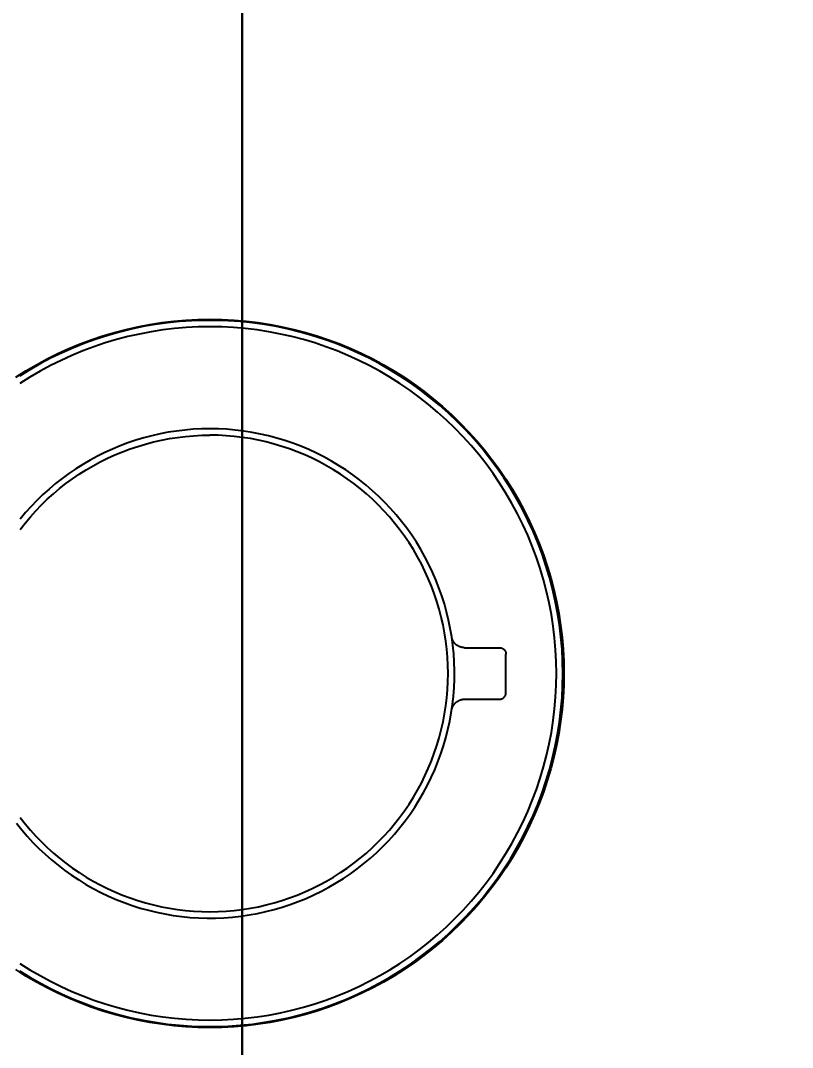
# Model space of a CAD drawing. Header units: metres. Extents: x 198 to 412, y -54 to 17.
# Drawn here: x 258.9542 to 259.0141, y -7.4753 to -7.3956 of the extents above; entities that cross this region are included whole.
import ezdxf

# ---------------------------------------------------------------- set-up
doc = ezdxf.new("R2010")
doc.units = ezdxf.units.M
doc.header["$LTSCALE"] = 10
for name, color, linetype in [('01', 1, 'Continuous'), ('TCOTA', 1, 'Continuous'), ('TM-REVEST', 252, 'Continuous')]:
    doc.layers.add(name, color=color, linetype=linetype)
doc.styles.add('ARIAL', font='arial.ttf')
doc.dimstyles.new('ST-COTA-25', dxfattribs={"dimscale": 0.25, "dimtxt": 0.18, "dimasz": 0.1, "dimexe": 0.18, "dimexo": 0.0625, "dimgap": 0.09, "dimtad": 1, "dimzin": 4, "dimdsep": 46, "dimtxsty": 'ARIAL', "dimblk1": 'COTA_N', "dimblk2": 'COTA_N', "dimsah": 1, "dimcen": 0.09, "dimclrd": 8, "dimclre": 8, "dimclrt": 1, "dimadec": 0, "dimazin": 0, "dimtfac": 1, "dimtix": 1, "dimtmove": 0, "dimatfit": 3, "dimldrblk": 'COTA_N', "dimfxl": 0.18, "dimtolj": 1, "dimtzin": 0, "dimarcsym": 0})

# ---------------------------------------------------------------- blocks, each defined once
blk = doc.blocks.new('juego de ducha california')
for p, q in [((493.248173, 11757.579126, 0), (493.249089, 11757.579333, 0)), ((493.249509, 11757.579335, 0), (493.248582, 11757.57914, 0)), ((493.249089, 11757.579333, 0), (493.250011, 11757.579508, 0)), ((493.250441, 11757.579498, 0), (493.249509, 11757.579335, 0)), ((493.250011, 11757.579508, 0), (493.250939, 11757.579652, 0)), ((493.251379, 11757.579628, 0), (493.250441, 11757.579498, 0)), ((493.250939, 11757.579652, 0), (493.251871, 11757.579764, 0)), ((493.251931, 11757.579187, 0), (493.251018, 11757.579077, 0)), ((493.25232, 11757.579726, 0), (493.251379, 11757.579628, 0)), ((493.251871, 11757.579764, 0), (493.252807, 11757.579844, 0)), ((493.252847, 11757.579265, 0), (493.251931, 11757.579187, 0)), ((493.253264, 11757.579791, 0), (493.25232, 11757.579726, 0)), ((493.252807, 11757.579844, 0), (493.253745, 11757.579892, 0)), ((493.253765, 11757.579312, 0), (493.252847, 11757.579265, 0)), ((493.25421, 11757.579824, 0), (493.253264, 11757.579791, 0)), ((493.253745, 11757.579892, 0), (493.254684, 11757.579908, 0)), ((493.254684, 11757.579328, 0), (493.253765, 11757.579312, 0)), ((493.255157, 11757.579824, 0), (493.25421, 11757.579824, 0)), ((493.254684, 11757.579908, 0), (493.255623, 11757.579892, 0)), ((493.255603, 11757.579312, 0), (493.254684, 11757.579328, 0)), ((493.256103, 11757.579791, 0), (493.255157, 11757.579824, 0)), ((493.256521, 11757.579265, 0), (493.255603, 11757.579312, 0)), ((493.255623, 11757.579892, 0), (493.25656, 11757.579844, 0)), ((493.257047, 11757.579726, 0), (493.256103, 11757.579791, 0)), ((493.257437, 11757.579187, 0), (493.256521, 11757.579265, 0)), ((493.25656, 11757.579844, 0), (493.257496, 11757.579764, 0)), ((493.257989, 11757.579628, 0), (493.257047, 11757.579726, 0)), ((493.258349, 11757.579077, 0), (493.257437, 11757.579187, 0)), ((493.257496, 11757.579764, 0), (493.258428, 11757.579652, 0)), ((493.258926, 11757.579498, 0), (493.257989, 11757.579628, 0)), ((493.258428, 11757.579652, 0), (493.259356, 11757.579508, 0)), ((493.259859, 11757.579335, 0), (493.258926, 11757.579498, 0)), ((493.259356, 11757.579508, 0), (493.260279, 11757.579333, 0)), ((493.260785, 11757.57914, 0), (493.259859, 11757.579335, 0)), ((493.260279, 11757.579333, 0), (493.261195, 11757.579126, 0)), ((493.245474, 11757.57832, 0), (493.246364, 11757.57862, 0)), ((493.246752, 11757.578656, 0), (493.245851, 11757.578366, 0)), ((493.246364, 11757.57862, 0), (493.247264, 11757.578888, 0)), ((493.247663, 11757.578914, 0), (493.246752, 11757.578656, 0)), ((493.247264, 11757.578888, 0), (493.248173, 11757.579126, 0)), ((493.24831, 11757.578562, 0), (493.247421, 11757.57833, 0)), ((493.248582, 11757.57914, 0), (493.247663, 11757.578914, 0)), ((493.249207, 11757.578765, 0), (493.24831, 11757.578562, 0)), ((493.25011, 11757.578936, 0), (493.249207, 11757.578765, 0)), ((493.251018, 11757.579077, 0), (493.25011, 11757.578936, 0)), ((493.259258, 11757.578936, 0), (493.258349, 11757.579077, 0)), ((493.260161, 11757.578765, 0), (493.259258, 11757.578936, 0)), ((493.261057, 11757.578562, 0), (493.260161, 11757.578765, 0)), ((493.261704, 11757.578914, 0), (493.260785, 11757.57914, 0)), ((493.261946, 11757.57833, 0), (493.261057, 11757.578562, 0)), ((493.261195, 11757.579126, 0), (493.262103, 11757.578888, 0)), ((493.262615, 11757.578656, 0), (493.261704, 11757.578914, 0)), ((493.262103, 11757.578888, 0), (493.263003, 11757.57862, 0)), ((493.263516, 11757.578366, 0), (493.262615, 11757.578656, 0)), ((493.263003, 11757.57862, 0), (493.263893, 11757.57832, 0)), ((493.242873, 11757.577243, 0), (493.243728, 11757.577631, 0)), ((493.244081, 11757.577695, 0), (493.243215, 11757.577314, 0)), ((493.243728, 11757.577631, 0), (493.244595, 11757.577991, 0)), ((493.24496, 11757.578046, 0), (493.244081, 11757.577695, 0)), ((493.244595, 11757.577991, 0), (493.245474, 11757.57832, 0)), ((493.245669, 11757.577774, 0), (493.244808, 11757.577451, 0)), ((493.245851, 11757.578366, 0), (493.24496, 11757.578046, 0)), ((493.24654, 11757.578067, 0), (493.245669, 11757.577774, 0)), ((493.247421, 11757.57833, 0), (493.24654, 11757.578067, 0)), ((493.262827, 11757.578067, 0), (493.261946, 11757.57833, 0)), ((493.263698, 11757.577774, 0), (493.262827, 11757.578067, 0)), ((493.264407, 11757.578046, 0), (493.263516, 11757.578366, 0)), ((493.264559, 11757.577451, 0), (493.263698, 11757.577774, 0)), ((493.263893, 11757.57832, 0), (493.264772, 11757.577991, 0)), ((493.265286, 11757.577695, 0), (493.264407, 11757.578046, 0)), ((493.264772, 11757.577991, 0), (493.26564, 11757.577631, 0)), ((493.266152, 11757.577314, 0), (493.265286, 11757.577695, 0)), ((493.26564, 11757.577631, 0), (493.266494, 11757.577243, 0)), ((493.241206, 11757.576379, 0), (493.242032, 11757.576825, 0)), ((493.242362, 11757.576903, 0), (493.241524, 11757.576463, 0)), ((493.242032, 11757.576825, 0), (493.242873, 11757.577243, 0)), ((493.243215, 11757.577314, 0), (493.242362, 11757.576903, 0)), ((493.243959, 11757.577099, 0), (493.243122, 11757.576719, 0)), ((493.244808, 11757.577451, 0), (493.243959, 11757.577099, 0)), ((493.265408, 11757.577099, 0), (493.264559, 11757.577451, 0)), ((493.266245, 11757.576719, 0), (493.265408, 11757.577099, 0)), ((493.267005, 11757.576903, 0), (493.266152, 11757.577314, 0)), ((493.266494, 11757.577243, 0), (493.267335, 11757.576825, 0)), ((493.267843, 11757.576463, 0), (493.267005, 11757.576903, 0)), ((493.267335, 11757.576825, 0), (493.268162, 11757.576379, 0)), ((493.240701, 11757.575995, 0), (493.239896, 11757.575498, 0)), ((493.240395, 11757.575905, 0), (493.241206, 11757.576379, 0)), ((493.241524, 11757.576463, 0), (493.240701, 11757.575995, 0)), ((493.242299, 11757.57631, 0), (493.24149, 11757.575873, 0)), ((493.243122, 11757.576719, 0), (493.242299, 11757.57631, 0)), ((493.267068, 11757.57631, 0), (493.266245, 11757.576719, 0)), ((493.267877, 11757.575873, 0), (493.267068, 11757.57631, 0)), ((493.268666, 11757.575995, 0), (493.267843, 11757.576463, 0)), ((493.268162, 11757.576379, 0), (493.268972, 11757.575905, 0)), ((493.269472, 11757.575498, 0), (493.268666, 11757.575995, 0)), ((493.239601, 11757.575403, 0), (493.240395, 11757.575905, 0)), ((493.240697, 11757.575409, 0), (493.239919, 11757.574918, 0)), ((493.24149, 11757.575873, 0), (493.240697, 11757.575409, 0)), ((493.268671, 11757.575409, 0), (493.267877, 11757.575873, 0)), ((493.269448, 11757.574918, 0), (493.268671, 11757.575409, 0)), ((493.268972, 11757.575905, 0), (493.269766, 11757.575403, 0)), ((493.27026, 11757.574974, 0), (493.269472, 11757.575498, 0)), ((493.269766, 11757.575403, 0), (493.270542, 11757.574875, 0)), ((493.270208, 11757.574401, 0), (493.269448, 11757.574918, 0)), ((493.270949, 11757.573858, 0), (493.270208, 11757.574401, 0)), ((493.271029, 11757.574423, 0), (493.27026, 11757.574974, 0)), ((493.270542, 11757.574875, 0), (493.2713, 11757.57432, 0)), ((493.27178, 11757.573846, 0), (493.271029, 11757.574423, 0)), ((493.271672, 11757.57329, 0), (493.270949, 11757.573858, 0)), ((493.2713, 11757.57432, 0), (493.272039, 11757.57374, 0)), ((493.272509, 11757.573243, 0), (493.27178, 11757.573846, 0)), ((493.272039, 11757.57374, 0), (493.272757, 11757.573135, 0)), ((493.272375, 11757.572698, 0), (493.271672, 11757.57329, 0)), ((493.273218, 11757.572615, 0), (493.272509, 11757.573243, 0)), ((493.272757, 11757.573135, 0), (493.273454, 11757.572506, 0)), ((493.273058, 11757.572082, 0), (493.272375, 11757.572698, 0)), ((493.273719, 11757.571443, 0), (493.273058, 11757.572082, 0)), ((493.273904, 11757.571963, 0), (493.273218, 11757.572615, 0)), ((493.273454, 11757.572506, 0), (493.274129, 11757.571854, 0)), ((493.252096, 11757.571231, 0), (493.251455, 11757.571132, 0)), ((493.252741, 11757.571309, 0), (493.252096, 11757.571231, 0)), ((493.253387, 11757.571364, 0), (493.252741, 11757.571309, 0)), ((493.254035, 11757.571397, 0), (493.253387, 11757.571364, 0)), ((493.254684, 11757.571408, 0), (493.254035, 11757.571397, 0)), ((493.255342, 11757.571397, 0), (493.254684, 11757.571408, 0)), ((493.255999, 11757.571363, 0), (493.255342, 11757.571397, 0)), ((493.256655, 11757.571306, 0), (493.255999, 11757.571363, 0)), ((493.257309, 11757.571226, 0), (493.256655, 11757.571306, 0)), ((493.257959, 11757.571124, 0), (493.257309, 11757.571226, 0)), ((493.274358, 11757.570782, 0), (493.273719, 11757.571443, 0)), ((493.274568, 11757.571288, 0), (493.273904, 11757.571963, 0)), ((493.274129, 11757.571854, 0), (493.274782, 11757.571178, 0)), ((493.275208, 11757.570591, 0), (493.274568, 11757.571288, 0)), ((493.248936, 11757.570518, 0), (493.248321, 11757.570311, 0)), ((493.249557, 11757.570704, 0), (493.248936, 11757.570518, 0)), ((493.250185, 11757.570868, 0), (493.249557, 11757.570704, 0)), ((493.250818, 11757.571011, 0), (493.250185, 11757.570868, 0)), ((493.250303, 11757.570382, 0), (493.25092, 11757.570521, 0)), ((493.251455, 11757.571132, 0), (493.250818, 11757.571011, 0)), ((493.25092, 11757.570521, 0), (493.25154, 11757.570639, 0)), ((493.25154, 11757.570639, 0), (493.252165, 11757.570736, 0)), ((493.252165, 11757.570736, 0), (493.252792, 11757.570811, 0)), ((493.252792, 11757.570811, 0), (493.253421, 11757.570865, 0)), ((493.253421, 11757.570865, 0), (493.254052, 11757.570897, 0)), ((493.254052, 11757.570897, 0), (493.254684, 11757.570908, 0)), ((493.255315, 11757.570897, 0), (493.254684, 11757.570908, 0)), ((493.255946, 11757.570865, 0), (493.255315, 11757.570897, 0)), ((493.256576, 11757.570811, 0), (493.255946, 11757.570865, 0)), ((493.257203, 11757.570736, 0), (493.256576, 11757.570811, 0)), ((493.257827, 11757.570639, 0), (493.257203, 11757.570736, 0)), ((493.258448, 11757.570521, 0), (493.257827, 11757.570639, 0)), ((493.258605, 11757.570999, 0), (493.257959, 11757.571124, 0)), ((493.259064, 11757.570382, 0), (493.258448, 11757.570521, 0)), ((493.259247, 11757.570852, 0), (493.258605, 11757.570999, 0)), ((493.259883, 11757.570683, 0), (493.259247, 11757.570852, 0)), ((493.260513, 11757.570492, 0), (493.259883, 11757.570683, 0)), ((493.261136, 11757.570279, 0), (493.260513, 11757.570492, 0)), ((493.274973, 11757.5701, 0), (493.274358, 11757.570782, 0)), ((493.274782, 11757.571178, 0), (493.275411, 11757.570481, 0)), ((493.275823, 11757.569872, 0), (493.275208, 11757.570591, 0)), ((493.275411, 11757.570481, 0), (493.276016, 11757.569763, 0)), ((493.247114, 11757.569835, 0), (493.246523, 11757.569567, 0)), ((493.247713, 11757.570083, 0), (493.247114, 11757.569835, 0)), ((493.247313, 11757.569377, 0), (493.247897, 11757.569618, 0)), ((493.248321, 11757.570311, 0), (493.247713, 11757.570083, 0)), ((493.247897, 11757.569618, 0), (493.248488, 11757.56984, 0)), ((493.248488, 11757.56984, 0), (493.249087, 11757.570041, 0)), ((493.249087, 11757.570041, 0), (493.249692, 11757.570222, 0)), ((493.249692, 11757.570222, 0), (493.250303, 11757.570382, 0)), ((493.259675, 11757.570222, 0), (493.259064, 11757.570382, 0)), ((493.26028, 11757.570041, 0), (493.259675, 11757.570222, 0)), ((493.260879, 11757.56984, 0), (493.26028, 11757.570041, 0)), ((493.26147, 11757.569618, 0), (493.260879, 11757.56984, 0)), ((493.261751, 11757.570045, 0), (493.261136, 11757.570279, 0)), ((493.262054, 11757.569377, 0), (493.26147, 11757.569618, 0)), ((493.262358, 11757.569789, 0), (493.261751, 11757.570045, 0)), ((493.262956, 11757.569513, 0), (493.262358, 11757.569789, 0)), ((493.275566, 11757.569397, 0), (493.274973, 11757.5701, 0)), ((493.276413, 11757.569131, 0), (493.275823, 11757.569872, 0)), ((493.276016, 11757.569763, 0), (493.276596, 11757.569025, 0)), ((493.245372, 11757.56897, 0), (493.244812, 11757.568642, 0)), ((493.245942, 11757.569278, 0), (493.245372, 11757.56897, 0)), ((493.245617, 11757.568534, 0), (493.246172, 11757.568834, 0)), ((493.246523, 11757.569567, 0), (493.245942, 11757.569278, 0)), ((493.246172, 11757.568834, 0), (493.246738, 11757.569115, 0)), ((493.246738, 11757.569115, 0), (493.247313, 11757.569377, 0)), ((493.262629, 11757.569115, 0), (493.262054, 11757.569377, 0)), ((493.263195, 11757.568834, 0), (493.262629, 11757.569115, 0)), ((493.263543, 11757.569216, 0), (493.262956, 11757.569513, 0)), ((493.263751, 11757.568534, 0), (493.263195, 11757.568834, 0)), ((493.26412, 11757.568899, 0), (493.263543, 11757.569216, 0)), ((493.264686, 11757.568562, 0), (493.26412, 11757.568899, 0)), ((493.276133, 11757.568674, 0), (493.275566, 11757.569397, 0)), ((493.276977, 11757.568371, 0), (493.276413, 11757.569131, 0)), ((493.276596, 11757.569025, 0), (493.27715, 11757.568267, 0)), ((493.244263, 11757.568296, 0), (493.243727, 11757.567931, 0)), ((493.244812, 11757.568642, 0), (493.244263, 11757.568296, 0)), ((493.244537, 11757.567878, 0), (493.245071, 11757.568215, 0)), ((493.245071, 11757.568215, 0), (493.245617, 11757.568534, 0)), ((493.264296, 11757.568215, 0), (493.263751, 11757.568534, 0)), ((493.26483, 11757.567878, 0), (493.264296, 11757.568215, 0)), ((493.265239, 11757.568206, 0), (493.264686, 11757.568562, 0)), ((493.26578, 11757.567831, 0), (493.265239, 11757.568206, 0)), ((493.276676, 11757.567932, 0), (493.276133, 11757.568674, 0)), ((493.277515, 11757.567592, 0), (493.276977, 11757.568371, 0)), ((493.27715, 11757.568267, 0), (493.277679, 11757.567491, 0)), ((493.243203, 11757.567547, 0), (493.242693, 11757.567147, 0)), ((493.243727, 11757.567931, 0), (493.243203, 11757.567547, 0)), ((493.243505, 11757.567149, 0), (493.244015, 11757.567522, 0)), ((493.244015, 11757.567522, 0), (493.244537, 11757.567878, 0)), ((493.265352, 11757.567522, 0), (493.26483, 11757.567878, 0)), ((493.265862, 11757.567149, 0), (493.265352, 11757.567522, 0)), ((493.266308, 11757.567437, 0), (493.26578, 11757.567831, 0)), ((493.266822, 11757.567025, 0), (493.266308, 11757.567437, 0)), ((493.277193, 11757.567172, 0), (493.276676, 11757.567932, 0)), ((493.278026, 11757.566795, 0), (493.277515, 11757.567592, 0)), ((493.277679, 11757.567491, 0), (493.27818, 11757.566697, 0)), ((493.242197, 11757.566729, 0), (493.241715, 11757.566294, 0)), ((493.242693, 11757.567147, 0), (493.242197, 11757.566729, 0)), ((493.242525, 11757.566352, 0), (493.243009, 11757.566759, 0)), ((493.243009, 11757.566759, 0), (493.243505, 11757.567149, 0)), ((493.266359, 11757.566759, 0), (493.265862, 11757.567149, 0)), ((493.266842, 11757.566352, 0), (493.266359, 11757.566759, 0)), ((493.267321, 11757.566596, 0), (493.266822, 11757.567025, 0)), ((493.267805, 11757.56615, 0), (493.267321, 11757.566596, 0)), ((493.277684, 11757.566395, 0), (493.277193, 11757.567172, 0)), ((493.278508, 11757.565981, 0), (493.278026, 11757.566795, 0)), ((493.27818, 11757.566697, 0), (493.278654, 11757.565886, 0)), ((493.241249, 11757.565843, 0), (493.240798, 11757.565377, 0)), ((493.241715, 11757.566294, 0), (493.241249, 11757.565843, 0)), ((493.241602, 11757.56549, 0), (493.242056, 11757.565929, 0)), ((493.242056, 11757.565929, 0), (493.242525, 11757.566352, 0)), ((493.267311, 11757.565929, 0), (493.266842, 11757.566352, 0)), ((493.267765, 11757.56549, 0), (493.267311, 11757.565929, 0)), ((493.268273, 11757.565687, 0), (493.267805, 11757.56615, 0)), ((493.268725, 11757.565208, 0), (493.268273, 11757.565687, 0)), ((493.278148, 11757.565602, 0), (493.277684, 11757.566395, 0)), ((493.278963, 11757.565151, 0), (493.278508, 11757.565981, 0)), ((493.278654, 11757.565886, 0), (493.2791, 11757.56506, 0)), ((493.240363, 11757.564895, 0), (493.239945, 11757.564399, 0)), ((493.240798, 11757.565377, 0), (493.240363, 11757.564895, 0)), ((493.24074, 11757.564566, 0), (493.241163, 11757.565035, 0)), ((493.241163, 11757.565035, 0), (493.241602, 11757.56549, 0)), ((493.268204, 11757.565035, 0), (493.267765, 11757.56549, 0)), ((493.268627, 11757.564566, 0), (493.268204, 11757.565035, 0)), ((493.26916, 11757.564714, 0), (493.268725, 11757.565208, 0)), ((493.278585, 11757.564793, 0), (493.278148, 11757.565602, 0)), ((493.279388, 11757.564305, 0), (493.278963, 11757.565151, 0)), ((493.2791, 11757.56506, 0), (493.279518, 11757.564219, 0)), ((493.239943, 11757.563587, 0), (493.240333, 11757.564083, 0)), ((493.240333, 11757.564083, 0), (493.24074, 11757.564566, 0)), ((493.269034, 11757.564083, 0), (493.268627, 11757.564566, 0)), ((493.269425, 11757.563587, 0), (493.269034, 11757.564083, 0)), ((493.269577, 11757.564205, 0), (493.26916, 11757.564714, 0)), ((493.269977, 11757.563682, 0), (493.269577, 11757.564205, 0)), ((493.278994, 11757.56397, 0), (493.278585, 11757.564793, 0)), ((493.279784, 11757.563445, 0), (493.279388, 11757.564305, 0)), ((493.279518, 11757.564219, 0), (493.279907, 11757.563364, 0)), ((493.269798, 11757.563077, 0), (493.269425, 11757.563587, 0)), ((493.270359, 11757.563146, 0), (493.269977, 11757.563682, 0)), ((493.279375, 11757.563133, 0), (493.278994, 11757.56397, 0)), ((493.28015, 11757.562572, 0), (493.279784, 11757.563445, 0)), ((493.279907, 11757.563364, 0), (493.280266, 11757.562497, 0)), ((493.270153, 11757.562554, 0), (493.269798, 11757.563077, 0)), ((493.27049, 11757.56202, 0), (493.270153, 11757.562554, 0)), ((493.270721, 11757.562596, 0), (493.270359, 11757.563146, 0)), ((493.271064, 11757.562035, 0), (493.270721, 11757.562596, 0)), ((493.279726, 11757.562284, 0), (493.279375, 11757.563133, 0)), ((493.280485, 11757.561687, 0), (493.28015, 11757.562572, 0)), ((493.280266, 11757.562497, 0), (493.280596, 11757.561617, 0)), ((493.270809, 11757.561475, 0), (493.27049, 11757.56202, 0)), ((493.271388, 11757.561461, 0), (493.271064, 11757.562035, 0)), ((493.280049, 11757.561423, 0), (493.279726, 11757.562284, 0)), ((493.28079, 11757.560791, 0), (493.280485, 11757.561687, 0)), ((493.27111, 11757.560919, 0), (493.270809, 11757.561475, 0)), ((493.271391, 11757.560354, 0), (493.27111, 11757.560919, 0)), ((493.271692, 11757.560877, 0), (493.271388, 11757.561461, 0)), ((493.271975, 11757.560283, 0), (493.271692, 11757.560877, 0)), ((493.280342, 11757.560552, 0), (493.280049, 11757.561423, 0)), ((493.280596, 11757.561617, 0), (493.280895, 11757.560727, 0)), ((493.271652, 11757.559779, 0), (493.271391, 11757.560354, 0)), ((493.272237, 11757.559679, 0), (493.271975, 11757.560283, 0)), ((493.280605, 11757.559671, 0), (493.280342, 11757.560552, 0)), ((493.281064, 11757.559885, 0), (493.28079, 11757.560791, 0)), ((493.280895, 11757.560727, 0), (493.281164, 11757.559828, 0)), ((493.271894, 11757.559195, 0), (493.271652, 11757.559779, 0)), ((493.272479, 11757.559067, 0), (493.272237, 11757.559679, 0)), ((493.280838, 11757.558782, 0), (493.280605, 11757.559671, 0)), ((493.281307, 11757.55897, 0), (493.281064, 11757.559885, 0)), ((493.281164, 11757.559828, 0), (493.281402, 11757.558919, 0)), ((493.272115, 11757.558603, 0), (493.271894, 11757.559195, 0)), ((493.272317, 11757.558005, 0), (493.272115, 11757.558603, 0)), ((493.272699, 11757.558446, 0), (493.272479, 11757.559067, 0)), ((493.272897, 11757.557818, 0), (493.272699, 11757.558446, 0)), ((493.28104, 11757.557885, 0), (493.280838, 11757.558782, 0)), ((493.281517, 11757.558047, 0), (493.281307, 11757.55897, 0)), ((493.281402, 11757.558919, 0), (493.281608, 11757.558003, 0)), ((493.272498, 11757.557399, 0), (493.272317, 11757.558005, 0)), ((493.273074, 11757.557184, 0), (493.272897, 11757.557818, 0)), ((493.281212, 11757.556982, 0), (493.28104, 11757.557885, 0)), ((493.281696, 11757.557118, 0), (493.281517, 11757.558047, 0)), ((493.281608, 11757.558003, 0), (493.281784, 11757.557081, 0)), ((493.272658, 11757.556788, 0), (493.272498, 11757.557399, 0)), ((493.273228, 11757.556544, 0), (493.273074, 11757.557184, 0)), ((493.281353, 11757.556074, 0), (493.281212, 11757.556982, 0)), ((493.281842, 11757.556183, 0), (493.281696, 11757.557118, 0)), ((493.281784, 11757.557081, 0), (493.281928, 11757.556153, 0)), ((493.272797, 11757.556172, 0), (493.272658, 11757.556788, 0)), ((493.272915, 11757.555551, 0), (493.272797, 11757.556172, 0)), ((493.27336, 11757.555899, 0), (493.273228, 11757.556544, 0)), ((493.281462, 11757.555161, 0), (493.281353, 11757.556074, 0)), ((493.281956, 11757.555243, 0), (493.281842, 11757.556183, 0)), ((493.281928, 11757.556153, 0), (493.282039, 11757.55522, 0)), ((493.273011, 11757.554927, 0), (493.272915, 11757.555551, 0)), ((493.27347, 11757.55525, 0), (493.27336, 11757.555899, 0)), ((493.273087, 11757.5543, 0), (493.273011, 11757.554927, 0)), ((493.273557, 11757.554598, 0), (493.27347, 11757.55525, 0)), ((493.273483, 11757.555184, 0), (493.273476, 11757.555218, 0)), ((493.273491, 11757.555151, 0), (493.273483, 11757.555184, 0)), ((493.273501, 11757.555117, 0), (493.273491, 11757.555151, 0)), ((493.273511, 11757.555085, 0), (493.273501, 11757.555117, 0)), ((493.273523, 11757.555052, 0), (493.273511, 11757.555085, 0)), ((493.273536, 11757.55502, 0), (493.273523, 11757.555052, 0)), ((493.27355, 11757.554989, 0), (493.273536, 11757.55502, 0)), ((493.273565, 11757.554958, 0), (493.27355, 11757.554989, 0)), ((493.273622, 11757.553943, 0), (493.273557, 11757.554598, 0)), ((493.273581, 11757.554927, 0), (493.273565, 11757.554958, 0)), ((493.273598, 11757.554897, 0), (493.273581, 11757.554927, 0)), ((493.273616, 11757.554868, 0), (493.273598, 11757.554897, 0)), ((493.273635, 11757.554839, 0), (493.273616, 11757.554868, 0)), ((493.273655, 11757.554811, 0), (493.273635, 11757.554839, 0)), ((493.273676, 11757.554784, 0), (493.273655, 11757.554811, 0)), ((493.273698, 11757.554757, 0), (493.273676, 11757.554784, 0)), ((493.273721, 11757.554731, 0), (493.273698, 11757.554757, 0)), ((493.273745, 11757.554706, 0), (493.273721, 11757.554731, 0)), ((493.273769, 11757.554682, 0), (493.273745, 11757.554706, 0)), ((493.273795, 11757.554659, 0), (493.273769, 11757.554682, 0)), ((493.273821, 11757.554637, 0), (493.273795, 11757.554659, 0)), ((493.273848, 11757.554615, 0), (493.273821, 11757.554637, 0)), ((493.273876, 11757.554595, 0), (493.273848, 11757.554615, 0)), ((493.273904, 11757.554575, 0), (493.273876, 11757.554595, 0)), ((493.273933, 11757.554557, 0), (493.273904, 11757.554575, 0)), ((493.273963, 11757.554539, 0), (493.273933, 11757.554557, 0)), ((493.273993, 11757.554522, 0), (493.273963, 11757.554539, 0)), ((493.274024, 11757.554507, 0), (493.273993, 11757.554522, 0)), ((493.274055, 11757.554493, 0), (493.274024, 11757.554507, 0)), ((493.274087, 11757.554479, 0), (493.274055, 11757.554493, 0)), ((493.274119, 11757.554467, 0), (493.274087, 11757.554479, 0)), ((493.274152, 11757.554456, 0), (493.274119, 11757.554467, 0)), ((493.274185, 11757.554446, 0), (493.274152, 11757.554456, 0)), ((493.281541, 11757.554245, 0), (493.281462, 11757.555161, 0)), ((493.282038, 11757.5543, 0), (493.281956, 11757.555243, 0)), ((493.282039, 11757.55522, 0), (493.28212, 11757.554285, 0)), ((493.273141, 11757.553671, 0), (493.273087, 11757.5543, 0)), ((493.273173, 11757.55304, 0), (493.273141, 11757.553671, 0)), ((493.273663, 11757.553286, 0), (493.273622, 11757.553943, 0)), ((493.274218, 11757.554437, 0), (493.274185, 11757.554446, 0)), ((493.274252, 11757.554429, 0), (493.274218, 11757.554437, 0)), ((493.274286, 11757.554423, 0), (493.274252, 11757.554429, 0)), ((493.27432, 11757.554418, 0), (493.274286, 11757.554423, 0)), ((493.274354, 11757.554413, 0), (493.27432, 11757.554418, 0)), ((493.274388, 11757.554411, 0), (493.274354, 11757.554413, 0)), ((493.274423, 11757.554409, 0), (493.274388, 11757.554411, 0)), ((493.274457, 11757.554408, 0), (493.274423, 11757.554409, 0)), ((493.274457, 11757.554408, 0), (493.277184, 11757.554408, 0)), ((493.277184, 11757.554408, 0), (493.277201, 11757.554408, 0)), ((493.277201, 11757.554408, 0), (493.277218, 11757.554407, 0)), ((493.277218, 11757.554407, 0), (493.277235, 11757.554406, 0)), ((493.277235, 11757.554406, 0), (493.277252, 11757.554403, 0)), ((493.277252, 11757.554403, 0), (493.277269, 11757.554401, 0)), ((493.277269, 11757.554401, 0), (493.277285, 11757.554398, 0)), ((493.277285, 11757.554398, 0), (493.277302, 11757.554394, 0)), ((493.277302, 11757.554394, 0), (493.277319, 11757.55439, 0)), ((493.277319, 11757.55439, 0), (493.277335, 11757.554385, 0)), ((493.277335, 11757.554385, 0), (493.277351, 11757.554379, 0)), ((493.277351, 11757.554379, 0), (493.277367, 11757.554373, 0)), ((493.277367, 11757.554373, 0), (493.277383, 11757.554367, 0)), ((493.277383, 11757.554367, 0), (493.277398, 11757.55436, 0)), ((493.277398, 11757.55436, 0), (493.277414, 11757.554352, 0)), ((493.277414, 11757.554352, 0), (493.277429, 11757.554344, 0)), ((493.277429, 11757.554344, 0), (493.277443, 11757.554335, 0)), ((493.277443, 11757.554335, 0), (493.277458, 11757.554326, 0)), ((493.277458, 11757.554326, 0), (493.277472, 11757.554317, 0)), ((493.277472, 11757.554317, 0), (493.277486, 11757.554307, 0)), ((493.277486, 11757.554307, 0), (493.277499, 11757.554296, 0)), ((493.277499, 11757.554296, 0), (493.277512, 11757.554285, 0)), ((493.277512, 11757.554285, 0), (493.277525, 11757.554274, 0)), ((493.277525, 11757.554274, 0), (493.277537, 11757.554262, 0)), ((493.277537, 11757.554262, 0), (493.277549, 11757.554249, 0)), ((493.277549, 11757.554249, 0), (493.27756, 11757.554237, 0)), ((493.27756, 11757.554237, 0), (493.277571, 11757.554224, 0)), ((493.277571, 11757.554224, 0), (493.277582, 11757.55421, 0)), ((493.277582, 11757.55421, 0), (493.277592, 11757.554196, 0)), ((493.277592, 11757.554196, 0), (493.277602, 11757.554182, 0)), ((493.277602, 11757.554182, 0), (493.277611, 11757.554168, 0)), ((493.277611, 11757.554168, 0), (493.277619, 11757.554153, 0)), ((493.277619, 11757.554153, 0), (493.277628, 11757.554138, 0)), ((493.277628, 11757.554138, 0), (493.277635, 11757.554123, 0)), ((493.277635, 11757.554123, 0), (493.277642, 11757.554107, 0)), ((493.277642, 11757.554107, 0), (493.277649, 11757.554092, 0)), ((493.277649, 11757.554092, 0), (493.277655, 11757.554076, 0)), ((493.277655, 11757.554076, 0), (493.27766, 11757.554059, 0)), ((493.27766, 11757.554059, 0), (493.277665, 11757.554043, 0)), ((493.277665, 11757.554043, 0), (493.277669, 11757.554027, 0)), ((493.277669, 11757.554027, 0), (493.277673, 11757.55401, 0)), ((493.277673, 11757.55401, 0), (493.277676, 11757.553993, 0)), ((493.277676, 11757.553993, 0), (493.277679, 11757.553976, 0)), ((493.277679, 11757.553976, 0), (493.277681, 11757.553959, 0)), ((493.277681, 11757.553959, 0), (493.277682, 11757.553942, 0)), ((493.277682, 11757.553942, 0), (493.277683, 11757.553925, 0)), ((493.277683, 11757.553925, 0), (493.277684, 11757.553908, 0)), ((493.277684, 11757.550908, 0), (493.277684, 11757.553908, 0)), ((493.281588, 11757.553327, 0), (493.281541, 11757.554245, 0)), ((493.282087, 11757.553355, 0), (493.282038, 11757.5543, 0)), ((493.28212, 11757.554285, 0), (493.282168, 11757.553347, 0)), ((493.273184, 11757.552408, 0), (493.273173, 11757.55304, 0)), ((493.273682, 11757.552628, 0), (493.273663, 11757.553286, 0)), ((493.281603, 11757.552408, 0), (493.281588, 11757.553327, 0)), ((493.282103, 11757.552408, 0), (493.282087, 11757.553355, 0)), ((493.282168, 11757.553347, 0), (493.282184, 11757.552408, 0)), ((493.273173, 11757.551777, 0), (493.273184, 11757.552408, 0)), ((493.273679, 11757.551969, 0), (493.273682, 11757.552628, 0)), ((493.281588, 11757.551489, 0), (493.281603, 11757.552408, 0)), ((493.282087, 11757.551462, 0), (493.282103, 11757.552408, 0)), ((493.282103, 11757.552408, 0), (493.282184, 11757.552408, 0)), ((493.282184, 11757.552408, 0), (493.282168, 11757.551469, 0)), ((493.273141, 11757.551146, 0), (493.273173, 11757.551777, 0)), ((493.273603, 11757.550655, 0), (493.273652, 11757.551311, 0)), ((493.273652, 11757.551311, 0), (493.273679, 11757.551969, 0)), ((493.281541, 11757.550571, 0), (493.281588, 11757.551489, 0)), ((493.282038, 11757.550516, 0), (493.282087, 11757.551462, 0)), ((493.282168, 11757.551469, 0), (493.28212, 11757.550531, 0)), ((493.273011, 11757.549889, 0), (493.273087, 11757.550516, 0)), ((493.273087, 11757.550516, 0), (493.273141, 11757.551146, 0)), ((493.27353, 11757.550001, 0), (493.273603, 11757.550655, 0)), ((493.277414, 11757.550464, 0), (493.277429, 11757.550472, 0)), ((493.277429, 11757.550472, 0), (493.277443, 11757.550481, 0)), ((493.277443, 11757.550481, 0), (493.277458, 11757.55049, 0)), ((493.277458, 11757.55049, 0), (493.277472, 11757.5505, 0)), ((493.277472, 11757.5505, 0), (493.277486, 11757.55051, 0)), ((493.277486, 11757.55051, 0), (493.277499, 11757.55052, 0)), ((493.277499, 11757.55052, 0), (493.277512, 11757.550531, 0)), ((493.277512, 11757.550531, 0), (493.277525, 11757.550543, 0)), ((493.277525, 11757.550543, 0), (493.277537, 11757.550555, 0)), ((493.277537, 11757.550555, 0), (493.277549, 11757.550567, 0)), ((493.277549, 11757.550567, 0), (493.27756, 11757.55058, 0)), ((493.27756, 11757.55058, 0), (493.277571, 11757.550593, 0)), ((493.277571, 11757.550593, 0), (493.277582, 11757.550606, 0)), ((493.277582, 11757.550606, 0), (493.277592, 11757.55062, 0)), ((493.277592, 11757.55062, 0), (493.277602, 11757.550634, 0)), ((493.277602, 11757.550634, 0), (493.277611, 11757.550648, 0)), ((493.277611, 11757.550648, 0), (493.277619, 11757.550663, 0)), ((493.277619, 11757.550663, 0), (493.277628, 11757.550678, 0)), ((493.277628, 11757.550678, 0), (493.277635, 11757.550693, 0)), ((493.277635, 11757.550693, 0), (493.277642, 11757.550709, 0)), ((493.277642, 11757.550709, 0), (493.277649, 11757.550725, 0)), ((493.277649, 11757.550725, 0), (493.277655, 11757.550741, 0)), ((493.277655, 11757.550741, 0), (493.27766, 11757.550757, 0)), ((493.27766, 11757.550757, 0), (493.277665, 11757.550773, 0)), ((493.277665, 11757.550773, 0), (493.277669, 11757.55079, 0)), ((493.277669, 11757.55079, 0), (493.277673, 11757.550806, 0)), ((493.277673, 11757.550806, 0), (493.277676, 11757.550823, 0)), ((493.277676, 11757.550823, 0), (493.277679, 11757.55084, 0)), ((493.277679, 11757.55084, 0), (493.277681, 11757.550857, 0)), ((493.277681, 11757.550857, 0), (493.277682, 11757.550874, 0)), ((493.277682, 11757.550874, 0), (493.277683, 11757.550891, 0)), ((493.277683, 11757.550891, 0), (493.277684, 11757.550908, 0)), ((493.281462, 11757.549655, 0), (493.281541, 11757.550571, 0)), ((493.281956, 11757.549573, 0), (493.282038, 11757.550516, 0)), ((493.28212, 11757.550531, 0), (493.282039, 11757.549596, 0)), ((493.272915, 11757.549265, 0), (493.273011, 11757.549889, 0)), ((493.273436, 11757.549349, 0), (493.27353, 11757.550001, 0)), ((493.273491, 11757.549666, 0), (493.273501, 11757.549699, 0)), ((493.273501, 11757.549699, 0), (493.273511, 11757.549732, 0)), ((493.273511, 11757.549732, 0), (493.273523, 11757.549764, 0)), ((493.273523, 11757.549764, 0), (493.273536, 11757.549796, 0)), ((493.273536, 11757.549796, 0), (493.27355, 11757.549828, 0)), ((493.27355, 11757.549828, 0), (493.273565, 11757.549859, 0)), ((493.273565, 11757.549859, 0), (493.273581, 11757.549889, 0)), ((493.273581, 11757.549889, 0), (493.273598, 11757.549919, 0)), ((493.273598, 11757.549919, 0), (493.273616, 11757.549949, 0)), ((493.273616, 11757.549949, 0), (493.273635, 11757.549977, 0)), ((493.273635, 11757.549977, 0), (493.273655, 11757.550005, 0)), ((493.273655, 11757.550005, 0), (493.273676, 11757.550033, 0)), ((493.273676, 11757.550033, 0), (493.273698, 11757.550059, 0)), ((493.273698, 11757.550059, 0), (493.273721, 11757.550085, 0)), ((493.273721, 11757.550085, 0), (493.273745, 11757.55011, 0)), ((493.273745, 11757.55011, 0), (493.273769, 11757.550134, 0)), ((493.273769, 11757.550134, 0), (493.273795, 11757.550157, 0)), ((493.273795, 11757.550157, 0), (493.273821, 11757.55018, 0)), ((493.273821, 11757.55018, 0), (493.273848, 11757.550201, 0)), ((493.273848, 11757.550201, 0), (493.273876, 11757.550222, 0)), ((493.273876, 11757.550222, 0), (493.273904, 11757.550241, 0)), ((493.273904, 11757.550241, 0), (493.273933, 11757.55026, 0)), ((493.273933, 11757.55026, 0), (493.273963, 11757.550277, 0)), ((493.273963, 11757.550277, 0), (493.273993, 11757.550294, 0)), ((493.273993, 11757.550294, 0), (493.274024, 11757.550309, 0)), ((493.274024, 11757.550309, 0), (493.274055, 11757.550324, 0)), ((493.274055, 11757.550324, 0), (493.274087, 11757.550337, 0)), ((493.274087, 11757.550337, 0), (493.274119, 11757.550349, 0)), ((493.274119, 11757.550349, 0), (493.274152, 11757.55036, 0)), ((493.274152, 11757.55036, 0), (493.274185, 11757.55037, 0)), ((493.274185, 11757.55037, 0), (493.274218, 11757.550379, 0)), ((493.274218, 11757.550379, 0), (493.274252, 11757.550387, 0)), ((493.274252, 11757.550387, 0), (493.274286, 11757.550393, 0)), ((493.274286, 11757.550393, 0), (493.27432, 11757.550399, 0)), ((493.27432, 11757.550399, 0), (493.274354, 11757.550403, 0)), ((493.274354, 11757.550403, 0), (493.274388, 11757.550406, 0)), ((493.274388, 11757.550406, 0), (493.274423, 11757.550408, 0)), ((493.274423, 11757.550408, 0), (493.274457, 11757.550408, 0)), ((493.274457, 11757.550408, 0), (493.277184, 11757.550408, 0)), ((493.277184, 11757.550408, 0), (493.277201, 11757.550408, 0)), ((493.277201, 11757.550408, 0), (493.277218, 11757.550409, 0)), ((493.277218, 11757.550409, 0), (493.277235, 11757.550411, 0)), ((493.277235, 11757.550411, 0), (493.277252, 11757.550413, 0)), ((493.277252, 11757.550413, 0), (493.277269, 11757.550415, 0)), ((493.277269, 11757.550415, 0), (493.277285, 11757.550419, 0)), ((493.277285, 11757.550419, 0), (493.277302, 11757.550422, 0)), ((493.277302, 11757.550422, 0), (493.277319, 11757.550427, 0)), ((493.277319, 11757.550427, 0), (493.277335, 11757.550432, 0)), ((493.277335, 11757.550432, 0), (493.277351, 11757.550437, 0)), ((493.277351, 11757.550437, 0), (493.277367, 11757.550443, 0)), ((493.277367, 11757.550443, 0), (493.277383, 11757.55045, 0)), ((493.277383, 11757.55045, 0), (493.277398, 11757.550457, 0)), ((493.277398, 11757.550457, 0), (493.277414, 11757.550464, 0)), ((493.272797, 11757.548644, 0), (493.272915, 11757.549265, 0)), ((493.273319, 11757.548701, 0), (493.273436, 11757.549349, 0)), ((493.273476, 11757.549599, 0), (493.273483, 11757.549632, 0)), ((493.273483, 11757.549632, 0), (493.273491, 11757.549666, 0)), ((493.281353, 11757.548743, 0), (493.281462, 11757.549655, 0)), ((493.281842, 11757.548634, 0), (493.281956, 11757.549573, 0)), ((493.282039, 11757.549596, 0), (493.281928, 11757.548664, 0)), ((493.272658, 11757.548028, 0), (493.272797, 11757.548644, 0)), ((493.273179, 11757.548058, 0), (493.273319, 11757.548701, 0)), ((493.281212, 11757.547834, 0), (493.281353, 11757.548743, 0)), ((493.281696, 11757.547699, 0), (493.281842, 11757.548634, 0)), ((493.281928, 11757.548664, 0), (493.281784, 11757.547736, 0)), ((493.272317, 11757.546812, 0), (493.272498, 11757.547417, 0)), ((493.272498, 11757.547417, 0), (493.272658, 11757.548028, 0)), ((493.272833, 11757.546788, 0), (493.273017, 11757.54742, 0)), ((493.273017, 11757.54742, 0), (493.273179, 11757.548058, 0)), ((493.28104, 11757.546931, 0), (493.281212, 11757.547834, 0)), ((493.281517, 11757.546769, 0), (493.281696, 11757.547699, 0)), ((493.281784, 11757.547736, 0), (493.281608, 11757.546813, 0)), ((493.272115, 11757.546213, 0), (493.272317, 11757.546812, 0)), ((493.272628, 11757.546162, 0), (493.272833, 11757.546788, 0)), ((493.280838, 11757.546035, 0), (493.28104, 11757.546931, 0)), ((493.281307, 11757.545846, 0), (493.281517, 11757.546769, 0)), ((493.281608, 11757.546813, 0), (493.281402, 11757.545897, 0)), ((493.271894, 11757.545621, 0), (493.272115, 11757.546213, 0)), ((493.272401, 11757.545545, 0), (493.272628, 11757.546162, 0)), ((493.280605, 11757.545145, 0), (493.280838, 11757.546035, 0)), ((493.281064, 11757.544931, 0), (493.281307, 11757.545846, 0)), ((493.281402, 11757.545897, 0), (493.281164, 11757.544989, 0)), ((493.271391, 11757.544463, 0), (493.271652, 11757.545038, 0)), ((493.271652, 11757.545038, 0), (493.271894, 11757.545621, 0)), ((493.271883, 11757.544334, 0), (493.272152, 11757.544935, 0)), ((493.272152, 11757.544935, 0), (493.272401, 11757.545545, 0)), ((493.280342, 11757.544265, 0), (493.280605, 11757.545145, 0)), ((493.28079, 11757.544025, 0), (493.281064, 11757.544931, 0)), ((493.281164, 11757.544989, 0), (493.280895, 11757.544089, 0)), ((493.27111, 11757.543897, 0), (493.271391, 11757.544463, 0)), ((493.271593, 11757.543743, 0), (493.271883, 11757.544334, 0)), ((493.280049, 11757.543393, 0), (493.280342, 11757.544265, 0)), ((493.27049, 11757.542796, 0), (493.270809, 11757.543341, 0)), ((493.270809, 11757.543341, 0), (493.27111, 11757.543897, 0)), ((493.271282, 11757.543163, 0), (493.271593, 11757.543743, 0)), ((493.279726, 11757.542533, 0), (493.280049, 11757.543393, 0)), ((493.280485, 11757.543129, 0), (493.28079, 11757.544025, 0)), ((493.280895, 11757.544089, 0), (493.280596, 11757.543199, 0)), ((493.270153, 11757.542262, 0), (493.27049, 11757.542796, 0)), ((493.270602, 11757.542035, 0), (493.270952, 11757.542593, 0)), ((493.270952, 11757.542593, 0), (493.271282, 11757.543163, 0)), ((493.279375, 11757.541683, 0), (493.279726, 11757.542533, 0)), ((493.28015, 11757.542244, 0), (493.280485, 11757.543129, 0)), ((493.280596, 11757.543199, 0), (493.280266, 11757.54232, 0)), ((493.269425, 11757.54123, 0), (493.269798, 11757.54174, 0)), ((493.269798, 11757.54174, 0), (493.270153, 11757.542262, 0)), ((493.270234, 11757.54149, 0), (493.270602, 11757.542035, 0)), ((493.279784, 11757.541371, 0), (493.28015, 11757.542244, 0)), ((493.280266, 11757.54232, 0), (493.279907, 11757.541452, 0)), ((493.239943, 11757.54123, 0), (493.240333, 11757.540733, 0)), ((493.269034, 11757.540733, 0), (493.269425, 11757.54123, 0)), ((493.26944, 11757.54044, 0), (493.269846, 11757.540958, 0)), ((493.269846, 11757.540958, 0), (493.270234, 11757.54149, 0)), ((493.278994, 11757.540847, 0), (493.279375, 11757.541683, 0)), ((493.279388, 11757.540511, 0), (493.279784, 11757.541371, 0)), ((493.279907, 11757.541452, 0), (493.279518, 11757.540597, 0)), ((493.239655, 11757.540784, 0), (493.240066, 11757.54027, 0)), ((493.240066, 11757.54027, 0), (493.240496, 11757.539771, 0)), ((493.240333, 11757.540733, 0), (493.24074, 11757.54025, 0)), ((493.24074, 11757.54025, 0), (493.241163, 11757.539781, 0)), ((493.268204, 11757.539781, 0), (493.268627, 11757.54025, 0)), ((493.268627, 11757.54025, 0), (493.269034, 11757.540733, 0)), ((493.269017, 11757.539936, 0), (493.26944, 11757.54044, 0)), ((493.278585, 11757.540023, 0), (493.278994, 11757.540847, 0)), ((493.278963, 11757.539666, 0), (493.279388, 11757.540511, 0)), ((493.279518, 11757.540597, 0), (493.2791, 11757.539756, 0)), ((493.240496, 11757.539771, 0), (493.240942, 11757.539287, 0)), ((493.241163, 11757.539781, 0), (493.241602, 11757.539327, 0)), ((493.241602, 11757.539327, 0), (493.242056, 11757.538888, 0)), ((493.267311, 11757.538888, 0), (493.267765, 11757.539327, 0)), ((493.267765, 11757.539327, 0), (493.268204, 11757.539781, 0)), ((493.268119, 11757.538973, 0), (493.268576, 11757.539447, 0)), ((493.268576, 11757.539447, 0), (493.269017, 11757.539936, 0)), ((493.278148, 11757.539215, 0), (493.278585, 11757.540023, 0)), ((493.278508, 11757.538835, 0), (493.278963, 11757.539666, 0)), ((493.2791, 11757.539756, 0), (493.278654, 11757.53893, 0)), ((493.240942, 11757.539287, 0), (493.241405, 11757.538819, 0)), ((493.241405, 11757.538819, 0), (493.241883, 11757.538367, 0)), ((493.242056, 11757.538888, 0), (493.242525, 11757.538464, 0)), ((493.266842, 11757.538464, 0), (493.267311, 11757.538888, 0)), ((493.267156, 11757.538075, 0), (493.267645, 11757.538516, 0)), ((493.267645, 11757.538516, 0), (493.268119, 11757.538973, 0)), ((493.277684, 11757.538421, 0), (493.278148, 11757.539215, 0)), ((493.278026, 11757.538021, 0), (493.278508, 11757.538835, 0)), ((493.278654, 11757.53893, 0), (493.27818, 11757.53812, 0)), ((493.241883, 11757.538367, 0), (493.242378, 11757.537932, 0)), ((493.242378, 11757.537932, 0), (493.242886, 11757.537514, 0)), ((493.242525, 11757.538464, 0), (493.243009, 11757.538057, 0)), ((493.243009, 11757.538057, 0), (493.243505, 11757.537667, 0)), ((493.265862, 11757.537667, 0), (493.266359, 11757.538057, 0)), ((493.266359, 11757.538057, 0), (493.266842, 11757.538464, 0)), ((493.266652, 11757.537652, 0), (493.267156, 11757.538075, 0)), ((493.277193, 11757.537644, 0), (493.277684, 11757.538421, 0)), ((493.277515, 11757.537224, 0), (493.278026, 11757.538021, 0)), ((493.27818, 11757.53812, 0), (493.277679, 11757.537326, 0)), ((493.242886, 11757.537514, 0), (493.243409, 11757.537115, 0)), ((493.243409, 11757.537115, 0), (493.243946, 11757.536733, 0)), ((493.243505, 11757.537667, 0), (493.244015, 11757.537294, 0)), ((493.244015, 11757.537294, 0), (493.244537, 11757.536939, 0)), ((493.244537, 11757.536939, 0), (493.245071, 11757.536601, 0)), ((493.264296, 11757.536601, 0), (493.26483, 11757.536939, 0)), ((493.26483, 11757.536939, 0), (493.265352, 11757.537294, 0)), ((493.265352, 11757.537294, 0), (493.265862, 11757.537667, 0)), ((493.265602, 11757.536858, 0), (493.266134, 11757.537246, 0)), ((493.266134, 11757.537246, 0), (493.266652, 11757.537652, 0)), ((493.276676, 11757.536884, 0), (493.277193, 11757.537644, 0)), ((493.276977, 11757.536445, 0), (493.277515, 11757.537224, 0)), ((493.277679, 11757.537326, 0), (493.27715, 11757.536549, 0)), ((493.243946, 11757.536733, 0), (493.244496, 11757.536371, 0)), ((493.244496, 11757.536371, 0), (493.245057, 11757.536027, 0)), ((493.245071, 11757.536601, 0), (493.245617, 11757.536282, 0)), ((493.245617, 11757.536282, 0), (493.246172, 11757.535982, 0)), ((493.263195, 11757.535982, 0), (493.263751, 11757.536282, 0)), ((493.263751, 11757.536282, 0), (493.264296, 11757.536601, 0)), ((493.263929, 11757.535809, 0), (493.264499, 11757.53614, 0)), ((493.264499, 11757.53614, 0), (493.265056, 11757.536489, 0)), ((493.265056, 11757.536489, 0), (493.265602, 11757.536858, 0)), ((493.275566, 11757.535419, 0), (493.276133, 11757.536142, 0)), ((493.276133, 11757.536142, 0), (493.276676, 11757.536884, 0)), ((493.276413, 11757.535685, 0), (493.276977, 11757.536445, 0)), ((493.27715, 11757.536549, 0), (493.276596, 11757.535792, 0)), ((493.245057, 11757.536027, 0), (493.24563, 11757.535704, 0)), ((493.24563, 11757.535704, 0), (493.246215, 11757.5354, 0)), ((493.246172, 11757.535982, 0), (493.246738, 11757.535701, 0)), ((493.246215, 11757.5354, 0), (493.246809, 11757.535117, 0)), ((493.246738, 11757.535701, 0), (493.247313, 11757.53544, 0)), ((493.247313, 11757.53544, 0), (493.247897, 11757.535198, 0)), ((493.26147, 11757.535198, 0), (493.262054, 11757.53544, 0)), ((493.262054, 11757.53544, 0), (493.262629, 11757.535701, 0)), ((493.262629, 11757.535701, 0), (493.263195, 11757.535982, 0)), ((493.262758, 11757.535209, 0), (493.263349, 11757.535499, 0)), ((493.263349, 11757.535499, 0), (493.263929, 11757.535809, 0)), ((493.274973, 11757.534716, 0), (493.275566, 11757.535419, 0)), ((493.275823, 11757.534945, 0), (493.276413, 11757.535685, 0)), ((493.276596, 11757.535792, 0), (493.276016, 11757.535053, 0)), ((493.246809, 11757.535117, 0), (493.247413, 11757.534854, 0)), ((493.247413, 11757.534854, 0), (493.248025, 11757.534613, 0)), ((493.247897, 11757.535198, 0), (493.248488, 11757.534976, 0)), ((493.248025, 11757.534613, 0), (493.248646, 11757.534393, 0)), ((493.248488, 11757.534976, 0), (493.249087, 11757.534775, 0)), ((493.249087, 11757.534775, 0), (493.249692, 11757.534594, 0)), ((493.249692, 11757.534594, 0), (493.250303, 11757.534434, 0)), ((493.259064, 11757.534434, 0), (493.259675, 11757.534594, 0)), ((493.259675, 11757.534594, 0), (493.26028, 11757.534775, 0)), ((493.26028, 11757.534775, 0), (493.260879, 11757.534976, 0)), ((493.260879, 11757.534976, 0), (493.26147, 11757.535198, 0)), ((493.260929, 11757.534464, 0), (493.261547, 11757.534691, 0)), ((493.261547, 11757.534691, 0), (493.262157, 11757.53494, 0)), ((493.262157, 11757.53494, 0), (493.262758, 11757.535209, 0)), ((493.274358, 11757.534034, 0), (493.274973, 11757.534716, 0)), ((493.275208, 11757.534226, 0), (493.275823, 11757.534945, 0)), ((493.276016, 11757.535053, 0), (493.275411, 11757.534335, 0)), ((493.248646, 11757.534393, 0), (493.249273, 11757.534195, 0)), ((493.249273, 11757.534195, 0), (493.249908, 11757.534018, 0)), ((493.249908, 11757.534018, 0), (493.250547, 11757.533864, 0)), ((493.250303, 11757.534434, 0), (493.25092, 11757.534295, 0)), ((493.250547, 11757.533864, 0), (493.251192, 11757.533732, 0)), ((493.25092, 11757.534295, 0), (493.25154, 11757.534177, 0)), ((493.251192, 11757.533732, 0), (493.251842, 11757.533622, 0)), ((493.25154, 11757.534177, 0), (493.252165, 11757.53408, 0)), ((493.252165, 11757.53408, 0), (493.252792, 11757.534005, 0)), ((493.252792, 11757.534005, 0), (493.253421, 11757.533951, 0)), ((493.253421, 11757.533951, 0), (493.254052, 11757.533919, 0)), ((493.254052, 11757.533919, 0), (493.254684, 11757.533908, 0)), ((493.254684, 11757.533908, 0), (493.255315, 11757.533919, 0)), ((493.255315, 11757.533919, 0), (493.255946, 11757.533951, 0)), ((493.255946, 11757.533951, 0), (493.256576, 11757.534005, 0)), ((493.256576, 11757.534005, 0), (493.257203, 11757.53408, 0)), ((493.257203, 11757.53408, 0), (493.257827, 11757.534177, 0)), ((493.257743, 11757.533656, 0), (493.25839, 11757.533773, 0)), ((493.257827, 11757.534177, 0), (493.258448, 11757.534295, 0)), ((493.25839, 11757.533773, 0), (493.259034, 11757.533913, 0)), ((493.258448, 11757.534295, 0), (493.259064, 11757.534434, 0)), ((493.259034, 11757.533913, 0), (493.259672, 11757.534075, 0)), ((493.259672, 11757.534075, 0), (493.260304, 11757.534258, 0)), ((493.260304, 11757.534258, 0), (493.260929, 11757.534464, 0)), ((493.273719, 11757.533373, 0), (493.274358, 11757.534034, 0)), ((493.274568, 11757.533528, 0), (493.275208, 11757.534226, 0)), ((493.275411, 11757.534335, 0), (493.274782, 11757.533638, 0)), ((493.251842, 11757.533622, 0), (493.252494, 11757.533535, 0)), ((493.252494, 11757.533535, 0), (493.253149, 11757.53347, 0)), ((493.253149, 11757.53347, 0), (493.253806, 11757.533428, 0)), ((493.253806, 11757.533428, 0), (493.254464, 11757.533409, 0)), ((493.254464, 11757.533409, 0), (493.255122, 11757.533413, 0)), ((493.255122, 11757.533413, 0), (493.25578, 11757.53344, 0)), ((493.25578, 11757.53344, 0), (493.256437, 11757.533489, 0)), ((493.256437, 11757.533489, 0), (493.257091, 11757.533561, 0)), ((493.257091, 11757.533561, 0), (493.257743, 11757.533656, 0)), ((493.273058, 11757.532734, 0), (493.273719, 11757.533373, 0)), ((493.274129, 11757.532963, 0), (493.273454, 11757.53231, 0)), ((493.273904, 11757.532853, 0), (493.274568, 11757.533528, 0)), ((493.274782, 11757.533638, 0), (493.274129, 11757.532963, 0)), ((493.272375, 11757.532118, 0), (493.273058, 11757.532734, 0)), ((493.272509, 11757.531573, 0), (493.273218, 11757.532201, 0)), ((493.273454, 11757.53231, 0), (493.272757, 11757.531681, 0)), ((493.273218, 11757.532201, 0), (493.273904, 11757.532853, 0)), ((493.270949, 11757.530958, 0), (493.271672, 11757.531526, 0)), ((493.271672, 11757.531526, 0), (493.272375, 11757.532118, 0)), ((493.27178, 11757.530971, 0), (493.272509, 11757.531573, 0)), ((493.272757, 11757.531681, 0), (493.272039, 11757.531076, 0)), ((493.270208, 11757.530416, 0), (493.270949, 11757.530958, 0)), ((493.271029, 11757.530393, 0), (493.27178, 11757.530971, 0)), ((493.272039, 11757.531076, 0), (493.2713, 11757.530496, 0)), ((493.239919, 11757.529898, 0), (493.240697, 11757.529407, 0)), ((493.268671, 11757.529407, 0), (493.269448, 11757.529898, 0)), ((493.269448, 11757.529898, 0), (493.270208, 11757.530416, 0)), ((493.269472, 11757.529318, 0), (493.27026, 11757.529842, 0)), ((493.270542, 11757.529941, 0), (493.269766, 11757.529413, 0)), ((493.27026, 11757.529842, 0), (493.271029, 11757.530393, 0)), ((493.2713, 11757.530496, 0), (493.270542, 11757.529941, 0)), ((493.240395, 11757.528912, 0), (493.239601, 11757.529413, 0)), ((493.239896, 11757.529318, 0), (493.240701, 11757.528821, 0)), ((493.240697, 11757.529407, 0), (493.24149, 11757.528943, 0)), ((493.24149, 11757.528943, 0), (493.242299, 11757.528507, 0)), ((493.267068, 11757.528507, 0), (493.267877, 11757.528943, 0)), ((493.267877, 11757.528943, 0), (493.268671, 11757.529407, 0)), ((493.268666, 11757.528821, 0), (493.269472, 11757.529318, 0)), ((493.269766, 11757.529413, 0), (493.268972, 11757.528912, 0)), ((493.241206, 11757.528437, 0), (493.240395, 11757.528912, 0)), ((493.240701, 11757.528821, 0), (493.241524, 11757.528353, 0)), ((493.242032, 11757.527991, 0), (493.241206, 11757.528437, 0)), ((493.241524, 11757.528353, 0), (493.242362, 11757.527913, 0)), ((493.242299, 11757.528507, 0), (493.243122, 11757.528098, 0)), ((493.266245, 11757.528098, 0), (493.267068, 11757.528507, 0)), ((493.267005, 11757.527913, 0), (493.267843, 11757.528353, 0)), ((493.268162, 11757.528437, 0), (493.267335, 11757.527991, 0)), ((493.267843, 11757.528353, 0), (493.268666, 11757.528821, 0)), ((493.268972, 11757.528912, 0), (493.268162, 11757.528437, 0)), ((493.242873, 11757.527574, 0), (493.242032, 11757.527991, 0)), ((493.242362, 11757.527913, 0), (493.243215, 11757.527502, 0)), ((493.243728, 11757.527185, 0), (493.242873, 11757.527574, 0)), ((493.243122, 11757.528098, 0), (493.243959, 11757.527717, 0)), ((493.243215, 11757.527502, 0), (493.244081, 11757.527121, 0)), ((493.243959, 11757.527717, 0), (493.244808, 11757.527365, 0)), ((493.244808, 11757.527365, 0), (493.245669, 11757.527043, 0)), ((493.263698, 11757.527043, 0), (493.264559, 11757.527365, 0)), ((493.264559, 11757.527365, 0), (493.265408, 11757.527717, 0)), ((493.265286, 11757.527121, 0), (493.266152, 11757.527502, 0)), ((493.265408, 11757.527717, 0), (493.266245, 11757.528098, 0)), ((493.266494, 11757.527574, 0), (493.26564, 11757.527185, 0)), ((493.266152, 11757.527502, 0), (493.267005, 11757.527913, 0)), ((493.267335, 11757.527991, 0), (493.266494, 11757.527574, 0)), ((493.244595, 11757.526825, 0), (493.243728, 11757.527185, 0)), ((493.244081, 11757.527121, 0), (493.24496, 11757.52677, 0)), ((493.245474, 11757.526496, 0), (493.244595, 11757.526825, 0)), ((493.24496, 11757.52677, 0), (493.245851, 11757.52645, 0)), ((493.245669, 11757.527043, 0), (493.24654, 11757.52675, 0)), ((493.24654, 11757.52675, 0), (493.247421, 11757.526487, 0)), ((493.261946, 11757.526487, 0), (493.262827, 11757.52675, 0)), ((493.262827, 11757.52675, 0), (493.263698, 11757.527043, 0)), ((493.263516, 11757.52645, 0), (493.264407, 11757.52677, 0)), ((493.264772, 11757.526825, 0), (493.263893, 11757.526496, 0)), ((493.264407, 11757.52677, 0), (493.265286, 11757.527121, 0)), ((493.26564, 11757.527185, 0), (493.264772, 11757.526825, 0)), ((493.246364, 11757.526197, 0), (493.245474, 11757.526496, 0)), ((493.245851, 11757.52645, 0), (493.246752, 11757.526161, 0)), ((493.247264, 11757.525928, 0), (493.246364, 11757.526197, 0)), ((493.246752, 11757.526161, 0), (493.247663, 11757.525902, 0)), ((493.248173, 11757.52569, 0), (493.247264, 11757.525928, 0)), ((493.247421, 11757.526487, 0), (493.24831, 11757.526254, 0)), ((493.247663, 11757.525902, 0), (493.248582, 11757.525676, 0)), ((493.24831, 11757.526254, 0), (493.249207, 11757.526051, 0)), ((493.249207, 11757.526051, 0), (493.25011, 11757.52588, 0)), ((493.25011, 11757.52588, 0), (493.251018, 11757.525739, 0)), ((493.258349, 11757.525739, 0), (493.259258, 11757.52588, 0)), ((493.259258, 11757.52588, 0), (493.260161, 11757.526051, 0)), ((493.260161, 11757.526051, 0), (493.261057, 11757.526254, 0)), ((493.260785, 11757.525676, 0), (493.261704, 11757.525902, 0)), ((493.261057, 11757.526254, 0), (493.261946, 11757.526487, 0)), ((493.262103, 11757.525928, 0), (493.261195, 11757.52569, 0)), ((493.261704, 11757.525902, 0), (493.262615, 11757.526161, 0)), ((493.263003, 11757.526197, 0), (493.262103, 11757.525928, 0)), ((493.262615, 11757.526161, 0), (493.263516, 11757.52645, 0)), ((493.263893, 11757.526496, 0), (493.263003, 11757.526197, 0)), ((493.249089, 11757.525483, 0), (493.248173, 11757.52569, 0)), ((493.248582, 11757.525676, 0), (493.249509, 11757.525481, 0)), ((493.250011, 11757.525308, 0), (493.249089, 11757.525483, 0)), ((493.249509, 11757.525481, 0), (493.250441, 11757.525319, 0)), ((493.250939, 11757.525164, 0), (493.250011, 11757.525308, 0)), ((493.250441, 11757.525319, 0), (493.251379, 11757.525188, 0)), ((493.251871, 11757.525052, 0), (493.250939, 11757.525164, 0)), ((493.251018, 11757.525739, 0), (493.251931, 11757.52563, 0)), ((493.251379, 11757.525188, 0), (493.25232, 11757.525091, 0)), ((493.252807, 11757.524972, 0), (493.251871, 11757.525052, 0)), ((493.251931, 11757.52563, 0), (493.252847, 11757.525551, 0)), ((493.25232, 11757.525091, 0), (493.253264, 11757.525025, 0)), ((493.253745, 11757.524924, 0), (493.252807, 11757.524972, 0)), ((493.252847, 11757.525551, 0), (493.253765, 11757.525504, 0)), ((493.253264, 11757.525025, 0), (493.25421, 11757.524993, 0)), ((493.253765, 11757.525504, 0), (493.254684, 11757.525488, 0)), ((493.25421, 11757.524993, 0), (493.255157, 11757.524993, 0)), ((493.254684, 11757.525488, 0), (493.255603, 11757.525504, 0)), ((493.255157, 11757.524993, 0), (493.256103, 11757.525025, 0)), ((493.255603, 11757.525504, 0), (493.256521, 11757.525551, 0)), ((493.25656, 11757.524972, 0), (493.255623, 11757.524924, 0)), ((493.256103, 11757.525025, 0), (493.257047, 11757.525091, 0)), ((493.256521, 11757.525551, 0), (493.257437, 11757.52563, 0)), ((493.257496, 11757.525052, 0), (493.25656, 11757.524972, 0)), ((493.257047, 11757.525091, 0), (493.257989, 11757.525188, 0)), ((493.257437, 11757.52563, 0), (493.258349, 11757.525739, 0)), ((493.258428, 11757.525164, 0), (493.257496, 11757.525052, 0)), ((493.257989, 11757.525188, 0), (493.258926, 11757.525319, 0)), ((493.259356, 11757.525308, 0), (493.258428, 11757.525164, 0)), ((493.258926, 11757.525319, 0), (493.259859, 11757.525481, 0)), ((493.260279, 11757.525483, 0), (493.259356, 11757.525308, 0)), ((493.259859, 11757.525481, 0), (493.260785, 11757.525676, 0)), ((493.261195, 11757.52569, 0), (493.260279, 11757.525483, 0)), ((493.254684, 11757.524908, 0), (493.253745, 11757.524924, 0)), ((493.255623, 11757.524924, 0), (493.254684, 11757.524908, 0))]:
    blk.add_line(p, q)
blk = doc.blocks.new('COTA_N')
for p, q in [((0, 0.5), (0, -0.5)), ((-1, 0), (0, 0))]:
    blk.add_line(p, q)
at = {"color": 3, "const_width": 0.065}
blk.add_lwpolyline([(0.1414, 0.1414), (0.2828, 0.2828), (0, 0), (-0.1414, -0.1414), (-0.2828, -0.2828)], dxfattribs=at)
blk = doc.blocks.new('*D331')
at = {"layer": 'Defpoints', "color": 0, "transparency": 16777216}
for p in [(258.954187, -6.396585), (259.271898, -6.396585), (258.986366, -8.446259)]:
    blk.add_point(p, dxfattribs=at)
at = {"layer": 'TCOTA', "color": 8, "lineweight": -2, "transparency": 16777216}
for p, q in [((258.969812, -6.396585), (259.316898, -6.396585)), ((259.271898, -8.421259), (259.271898, -6.421585)), ((259.001991, -8.446259), (259.316898, -8.446259))]:
    blk.add_line(p, q, dxfattribs=at)
at = {"layer": 'TCOTA', "color": 8, "lineweight": -2, "transparency": 16777216, "xscale": 0.025, "yscale": 0.025, "zscale": 0.025}
for p, rotation in [((259.271898, -6.396585), 90), ((259.271898, -8.446259), 270)]:
    blk.add_blockref('COTA_N', p, dxfattribs=dict(at, rotation=rotation))
at = {"layer": 'TCOTA', "color": 2, "transparency": 16777216, "insert": (259.226422, -7.421422), "char_height": 0.045, "attachment_point": 5, "rotation": 90, "style": 'ARIAL'}
blk.add_mtext('\\A1;2.05', dxfattribs=at)

msp = doc.modelspace()

# ---------------------------------------------------------------- linework, layer by layer
at = {"layer": 'TM-REVEST'}
for points in [[(258.568866, -7.516259), (258.568866, -6.916259), (258.971362, -6.916259), (258.971362, -7.516259), (258.568866, -7.516259)], [(258.971362, -7.516259), (258.971362, -6.916259), (259.368865, -6.916259), (259.368865, -7.516259), (258.981362, -7.516259)]]:
    msp.add_lwpolyline(points, dxfattribs=at)

# ---------------------------------------------------------------- block references
at = {"layer": '01'}
msp.add_blockref('juego de ducha california', (-234.285818, -11764.998667, 0), dxfattribs=at)

# ---------------------------------------------------------------- dimensions: what is measured, and where the dimension line sits
at = {"layer": 'TCOTA'}
dim = msp.add_linear_dim(base=(259.271898, -6.396585), p1=(258.986366, -8.446259), p2=(258.954187, -6.396585), angle=90, dimstyle='ST-COTA-25', override={"dimclrt": 2}, dxfattribs=at)
dim.commit()
dim.dimension.update_dxf_attribs({"geometry": '*D331', "text_midpoint": (259.226422, -7.421422)})

doc.saveas('drawing.dxf')
